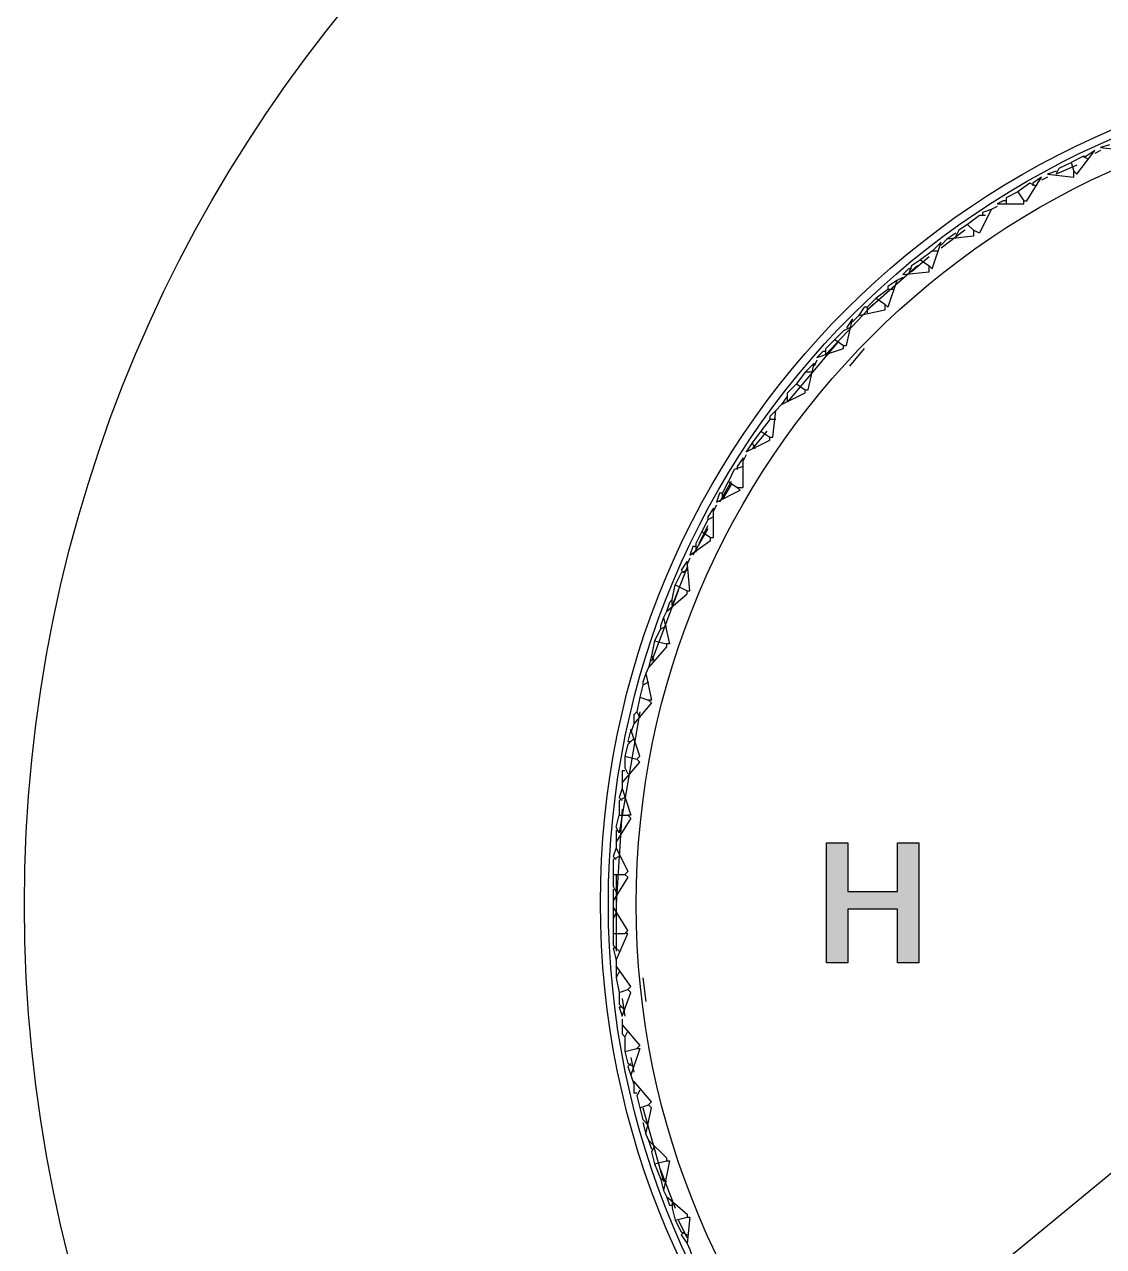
# Model space of a CAD drawing. Extents: x 21342 to 21552, y -3751 to -3454.
# Drawn here: x 21474.96 to 21485.82, y -3585.26 to -3572.95 of the extents above; entities that cross this region are included whole.
import ezdxf

# ---------------------------------------------------------------- set-up
doc = ezdxf.new("R2010")
doc.units = 0
doc.header["$LTSCALE"] = 7
doc.header["$MEASUREMENT"] = 0
for name, color, linetype in [('D', 2, 'CONTINUOUS'), ('DIM', 2, 'CONTINUOUS'), ('DWG', 7, 'CONTINUOUS')]:
    doc.layers.add(name, color=color, linetype=linetype)

msp = doc.modelspace()

# ---------------------------------------------------------------- hatches: boundary and pattern name
at = {"layer": 'D'}
h = msp.add_hatch(color=256, dxfattribs=at)
h.dxf.hatch_style = 2
h.paths.add_polyline_path([(21483.748, -3581.86), (21483.246, -3581.86), (21483.246, -3582.401), (21483.032, -3582.401), (21483.032, -3581.193), (21483.246, -3581.193), (21483.246, -3581.682), (21483.748, -3581.682), (21483.748, -3581.193), (21483.962, -3581.193), (21483.962, -3582.401), (21483.748, -3582.401)])

# ---------------------------------------------------------------- linework, layer by layer
msp.add_lwpolyline([(21483.748, -3581.86), (21483.246, -3581.86), (21483.246, -3582.401), (21483.032, -3582.401), (21483.032, -3581.193), (21483.246, -3581.193), (21483.246, -3581.682), (21483.748, -3581.682), (21483.748, -3581.193), (21483.962, -3581.193), (21483.962, -3582.401), (21483.748, -3582.401), (21483.748, -3581.86)], dxfattribs=at)
at = {"layer": 'DIM', "ltscale": 0.6}
msp.add_line((21482.68, -3587.164), (21495.74, -3576.428), dxfattribs=at)
at = {"layer": 'DWG'}
for points in [[(21485.882, -3574.162), (21485.793, -3574.191), (21486.061, -3574.221), (21486.061, -3574.191), (21486.091, -3574.221), (21486.269, -3574.013)], [(21485.347, -3574.429), (21485.258, -3574.459), (21485.525, -3574.489), (21485.525, -3574.429), (21485.555, -3574.459), (21485.734, -3574.221), (21485.644, -3574.281), (21485.615, -3574.281)], [(21485.793, -3574.221), (21485.734, -3574.251)], [(21485.555, -3574.37), (21485.347, -3574.459), (21485.377, -3574.4), (21485.496, -3574.34)], [(21485.674, -3574.31), (21485.615, -3574.281), (21485.496, -3574.34), (21485.525, -3574.429)], [(21484.841, -3574.727), (21484.811, -3574.727), (21484.752, -3574.757), (21485.02, -3574.757), (21485.02, -3574.727), (21485.049, -3574.727), (21485.198, -3574.489), (21485.109, -3574.548), (21485.109, -3574.578)], [(21485.258, -3574.489), (21485.198, -3574.519)], [(21485.139, -3574.578), (21485.079, -3574.548), (21484.96, -3574.638), (21485.02, -3574.727)], [(21484.96, -3574.638), (21484.841, -3574.697), (21484.841, -3574.757)], [(21484.692, -3574.816), (21484.573, -3575.054), (21484.514, -3575.024), (21484.514, -3575.084), (21484.246, -3575.114)], [(21484.752, -3574.786), (21484.692, -3574.816), (21484.603, -3574.846), (21484.603, -3574.876)], [(21484.454, -3574.965), (21484.365, -3575.024), (21484.335, -3575.084)], [(21484.633, -3574.876), (21484.573, -3574.876), (21484.454, -3574.965), (21484.514, -3575.024)], [(21484.425, -3575.024), (21484.187, -3575.203)], [(21484.335, -3575.054), (21484.246, -3575.114), (21484.187, -3575.173)], [(21483.889, -3575.411), (21483.859, -3575.411), (21483.8, -3575.471), (21484.068, -3575.441), (21484.068, -3575.381), (21484.097, -3575.411), (21484.187, -3575.143), (21484.127, -3575.203), (21484.097, -3575.233)], [(21484.157, -3575.233), (21484.097, -3575.233), (21483.978, -3575.322), (21484.068, -3575.381)], [(21483.978, -3575.322), (21483.889, -3575.381), (21483.859, -3575.471)], [(21484.068, -3575.292), (21483.889, -3575.441)], [(21483.949, -3575.381), (21483.443, -3575.828)], [(21483.74, -3575.53), (21483.651, -3575.798), (21483.621, -3575.768), (21483.621, -3575.828), (21483.354, -3575.887)], [(21483.8, -3575.5), (21483.74, -3575.53), (21483.651, -3575.59), (21483.651, -3575.619), (21483.532, -3575.709), (21483.443, -3575.798), (21483.443, -3575.857)], [(21483.711, -3575.619), (21483.651, -3575.619), (21483.532, -3575.709), (21483.621, -3575.768)], [(21483.502, -3575.768), (21483.026, -3576.274), (21483.026, -3576.214), (21483.116, -3576.125)], [(21483.443, -3575.798), (21483.413, -3575.798), (21483.354, -3575.887), (21483.294, -3575.947)], [(21483.026, -3576.244), (21482.997, -3576.244), (21482.937, -3576.304), (21483.205, -3576.214), (21483.205, -3576.185), (21483.235, -3576.185), (21483.294, -3575.917), (21483.235, -3576.006)], [(21483.264, -3576.006), (21483.205, -3576.036), (21483.116, -3576.125), (21483.205, -3576.185)], [(21483.145, -3576.155), (21482.64, -3576.75), (21482.64, -3576.661), (21482.729, -3576.571)], [(21483.413, -3576.214), (21483.264, -3576.393)], [(21482.937, -3576.333), (21482.907, -3576.393)], [(21482.58, -3576.78), (21482.818, -3576.661), (21482.818, -3576.631), (21482.848, -3576.631), (21482.907, -3576.363), (21482.818, -3576.452)], [(21482.878, -3576.452), (21482.818, -3576.452), (21482.729, -3576.571), (21482.818, -3576.631)], [(21482.64, -3576.69), (21482.58, -3576.78), (21482.521, -3576.839), (21482.461, -3576.899), (21482.461, -3576.928)], [(21482.283, -3577.166), (21482.223, -3577.256), (21482.461, -3577.137), (21482.461, -3577.107), (21482.491, -3577.107), (21482.521, -3576.839)], [(21482.521, -3576.928), (21482.461, -3576.928), (21482.372, -3577.047), (21482.461, -3577.107)], [(21482.431, -3577.047), (21482.283, -3577.226)], [(21482.372, -3577.047), (21482.283, -3577.166), (21482.312, -3577.226)], [(21481.985, -3577.672), (21481.955, -3577.672), (21481.926, -3577.761), (21482.164, -3577.642), (21482.134, -3577.613), (21482.193, -3577.613), (21482.193, -3577.315), (21482.134, -3577.404), (21482.134, -3577.434)], [(21482.223, -3577.285), (21482.193, -3577.345)], [(21482.193, -3577.404), (21482.104, -3577.434), (21482.045, -3577.553), (21482.134, -3577.613)], [(21482.074, -3577.553), (21481.955, -3577.761)], [(21482.074, -3577.583), (21481.985, -3577.732), (21481.985, -3577.672), (21482.045, -3577.553)], [(21481.926, -3577.791), (21481.896, -3577.851)], [(21481.717, -3578.208), (21481.688, -3578.208), (21481.658, -3578.297), (21481.866, -3578.148), (21481.866, -3578.118), (21481.896, -3578.118), (21481.896, -3577.821), (21481.836, -3577.91), (21481.836, -3577.94)], [(21481.896, -3577.91), (21481.836, -3577.94), (21481.777, -3578.059), (21481.866, -3578.118)], [(21481.836, -3578.029), (21481.688, -3578.297)], [(21481.777, -3578.059), (21481.717, -3578.178), (21481.717, -3578.267)], [(21481.836, -3577.999), (21481.747, -3578.178)], [(21481.42, -3578.862), (21481.628, -3578.684), (21481.628, -3578.654), (21481.658, -3578.654), (21481.628, -3578.356), (21481.569, -3578.446), (21481.598, -3578.475)], [(21481.628, -3578.416), (21481.479, -3578.803), (21481.479, -3578.743), (21481.509, -3578.594)], [(21481.658, -3578.327), (21481.628, -3578.386)], [(21481.628, -3578.446), (21481.569, -3578.475), (21481.509, -3578.594), (21481.628, -3578.654)], [(21481.539, -3578.654), (21481.271, -3579.368)], [(21481.479, -3578.743), (21481.45, -3578.773), (21481.42, -3578.862), (21481.39, -3578.922), (21481.36, -3579.011), (21481.36, -3579.041), (21481.301, -3579.16), (21481.271, -3579.308), (21481.301, -3579.368)], [(21481.39, -3578.922), (21481.45, -3579.189), (21481.42, -3579.189), (21481.42, -3579.219), (21481.241, -3579.427)], [(21481.42, -3579.011), (21481.36, -3579.041), (21481.301, -3579.16), (21481.42, -3579.189)], [(21481.271, -3579.308), (21481.241, -3579.427), (21481.212, -3579.487), (21481.182, -3579.576), (21481.182, -3579.606)], [(21481.212, -3579.487), (21481.271, -3579.755), (21481.241, -3579.755), (21481.271, -3579.784), (21481.093, -3579.993)], [(21481.241, -3579.576), (21481.182, -3579.606), (21481.152, -3579.725), (21481.241, -3579.755)], [(21481.152, -3579.725), (21481.122, -3579.874), (21481.152, -3579.933)], [(21481.152, -3579.874), (21480.944, -3581.093), (21480.914, -3581.034), (21480.944, -3580.915)], [(21481.122, -3579.874), (21481.093, -3579.903), (21481.093, -3579.993), (21481.063, -3580.082)], [(21480.974, -3580.588), (21481.152, -3580.379), (21481.122, -3580.35), (21481.152, -3580.32), (21481.063, -3580.052), (21481.033, -3580.171), (21481.063, -3580.171)], [(21481.093, -3580.141), (21481.033, -3580.201), (21481.003, -3580.32), (21481.122, -3580.35)], [(21481.003, -3580.32), (21481.003, -3580.439), (21481.033, -3580.498)], [(21481.003, -3580.469), (21480.974, -3580.469), (21480.974, -3580.588), (21480.974, -3580.647), (21480.944, -3580.736), (21480.974, -3580.766)], [(21480.974, -3580.647), (21481.063, -3580.915), (21481.033, -3580.915), (21481.063, -3580.945), (21480.914, -3581.183)], [(21481.003, -3580.736), (21480.944, -3580.766), (21480.944, -3580.915), (21481.033, -3580.915)], [(21480.974, -3580.855), (21480.914, -3581.807), (21480.914, -3582.254), (21480.884, -3582.254), (21480.914, -3582.373), (21481.033, -3582.105), (21481.003, -3582.105), (21481.033, -3582.075), (21480.884, -3581.837)], [(21480.914, -3581.064), (21480.914, -3581.183), (21480.914, -3581.242), (21480.884, -3581.331), (21480.914, -3581.361)], [(21480.914, -3581.242), (21481.033, -3581.48), (21481.003, -3581.51), (21481.033, -3581.54), (21480.884, -3581.778)], [(21480.944, -3581.331), (21480.884, -3581.361), (21480.884, -3581.51), (21481.003, -3581.51)], [(21480.884, -3581.51), (21480.884, -3581.629), (21480.914, -3581.688)], [(21480.914, -3581.51), (21480.914, -3582.283)], [(21480.884, -3581.659), (21480.884, -3581.778), (21480.884, -3581.837), (21480.884, -3581.926), (21480.884, -3581.956)], [(21480.914, -3581.897), (21480.884, -3581.956), (21480.884, -3582.105), (21481.003, -3582.105)], [(21480.884, -3582.105), (21480.884, -3582.224), (21480.944, -3582.283)], [(21480.914, -3582.373), (21480.914, -3582.432), (21480.914, -3582.521), (21480.914, -3582.551)], [(21480.974, -3582.849), (21480.944, -3582.849), (21480.974, -3582.938), (21481.063, -3582.7), (21481.033, -3582.67), (21481.063, -3582.64), (21480.914, -3582.432)], [(21480.944, -3582.492), (21480.914, -3582.551), (21480.944, -3582.7), (21481.033, -3582.67)], [(21481.182, -3582.551), (21481.212, -3582.789)], [(21480.944, -3582.7), (21480.944, -3582.819), (21481.003, -3582.878)], [(21480.974, -3582.759), (21481.003, -3582.938)], [(21480.974, -3582.968), (21480.974, -3583.027), (21480.974, -3583.116), (21481.003, -3583.146)], [(21480.974, -3583.027), (21481.152, -3583.235), (21481.122, -3583.265), (21481.152, -3583.265), (21481.063, -3583.533)], [(21481.033, -3583.087), (21481.003, -3583.146), (21481.003, -3583.295), (21481.122, -3583.265)], [(21481.003, -3583.295), (21481.033, -3583.414), (21481.093, -3583.444)], [(21481.063, -3583.354), (21481.093, -3583.503)], [(21481.063, -3583.414), (21481.033, -3583.444), (21481.063, -3583.533), (21481.093, -3583.622)], [(21481.212, -3584.128), (21481.271, -3583.86), (21481.241, -3583.83), (21481.271, -3583.801), (21481.093, -3583.592), (21481.093, -3583.711), (21481.122, -3583.711)], [(21481.152, -3583.682), (21481.122, -3583.741), (21481.152, -3583.86), (21481.241, -3583.83)], [(21481.152, -3583.86), (21481.182, -3583.979), (21481.241, -3584.039)], [(21481.182, -3583.86), (21481.39, -3584.604)], [(21481.182, -3584.009), (21481.212, -3584.128), (21481.241, -3584.187), (21481.271, -3584.277)], [(21481.241, -3584.187), (21481.42, -3584.366), (21481.42, -3584.396), (21481.45, -3584.396), (21481.39, -3584.693)], [(21481.301, -3584.247), (21481.271, -3584.306), (21481.301, -3584.425), (21481.42, -3584.396)], [(21481.301, -3584.425), (21481.36, -3584.574), (21481.42, -3584.604)], [(21481.36, -3584.485), (21481.509, -3584.872)], [(21481.36, -3584.574), (21481.39, -3584.693), (21481.42, -3584.753), (21481.45, -3584.842), (21481.479, -3584.842)], [(21481.42, -3584.753), (21481.628, -3584.931), (21481.628, -3584.961), (21481.658, -3584.961), (21481.628, -3585.229)], [(21481.479, -3584.812), (21481.479, -3584.872), (21481.509, -3584.991), (21481.628, -3584.961)], [(21481.509, -3584.991), (21481.569, -3585.11), (21481.628, -3585.139)], [(21481.539, -3584.991), (21481.628, -3585.169)], [(21481.598, -3585.11), (21481.569, -3585.139), (21481.628, -3585.229), (21481.658, -3585.288), (21481.688, -3585.377), (21481.717, -3585.407)]]:
    msp.add_lwpolyline(points, dxfattribs=at)
for centre, radius in [((21489.21, -3581.819), 14.255), ((21489.21, -3581.819), 14.255), ((21489.21, -3581.796), 8.453), ((21489.22, -3581.806), 8.384), ((21489.22, -3581.806), 8.384), ((21489.212, -3581.814), 8.095), ((21489.212, -3581.814), 8.095)]:
    msp.add_circle(centre, radius, dxfattribs=at)

doc.saveas('drawing.dxf')
